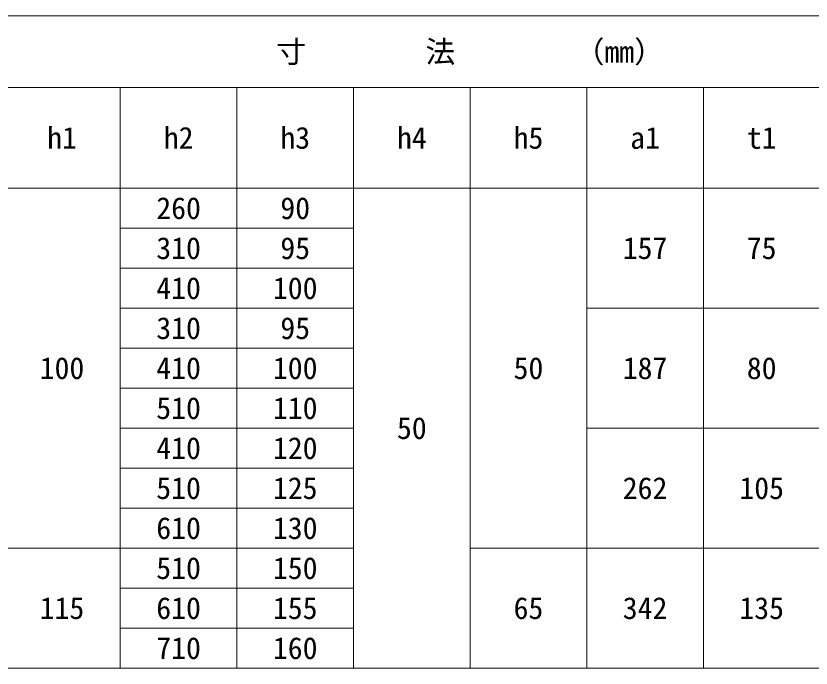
# Model space of a CAD drawing. Units: millimetres at full size; details may follow other scales. Extents: x -5959 to -1759, y 1019 to 6959.
# Drawn here: x -4345 to -3320, y 3546 to 4386 of the extents above; entities that cross this region are included whole.
import ezdxf
from ezdxf.enums import TextEntityAlignment as Align

# ---------------------------------------------------------------- set-up
doc = ezdxf.new("R2010")
doc.units = ezdxf.units.MM
doc.header["$LTSCALE"] = 10
doc.layers.add('0_2', color=7, linetype='Continuous', lineweight=13)
doc.styles.add('ＭＳ ゴシック', font='')
doc.styles.get('ＭＳ ゴシック').set_extended_font_data('MS Gothic')

msp = doc.modelspace()

# ---------------------------------------------------------------- linework, layer by layer
at = {"layer": '0_2', "lineweight": 20}
for p, q in [((-5262.76, 4386.47), (-2255.92, 4386.47)), ((-4962.2, 4294.15), (-2556.62, 4294.15)), ((-4210.45, 4294.15), (-4210.45, 3545.5)), ((-4060.11, 4294.15), (-4060.11, 3545.5)), ((-3909.76, 4294.15), (-3909.76, 3545.5)), ((-3759.41, 4294.15), (-3759.41, 3545.5)), ((-3609.06, 4294.15), (-3609.06, 3545.5)), ((-3458.71, 4294.15), (-3458.71, 3545.5)), ((-5262.76, 4164.37), (-2255.92, 4164.37)), ((-4210.45, 4112.8), (-3909.76, 4112.8)), ((-4210.45, 4061.23), (-3909.76, 4061.23)), ((-4210.45, 4009.66), (-3909.76, 4009.66)), ((-3609.06, 4009.66), (-2706.97, 4009.66)), ((-4210.45, 3958.08), (-3909.76, 3958.08)), ((-4210.45, 3906.51), (-3909.76, 3906.51)), ((-4210.45, 3854.94), (-3909.76, 3854.94)), ((-3609.06, 3854.94), (-2706.97, 3854.94)), ((-4210.45, 3803.37), (-3909.76, 3803.37)), ((-4210.45, 3751.79), (-3909.76, 3751.79)), ((-5262.76, 3700.22), (-3909.76, 3700.22)), ((-3759.41, 3700.22), (-2706.97, 3700.22)), ((-4210.45, 3648.65), (-3909.76, 3648.65)), ((-4210.45, 3597.08), (-3909.76, 3597.08)), ((-5262.76, 3545.5), (-2255.92, 3545.5))]:
    msp.add_line(p, q, dxfattribs=at)

# ---------------------------------------------------------------- texts
at = {"layer": '0_2', "style": 'ＭＳ ゴシック'}
for s, p in [('寸\u3000\u3000\u3000\u3000法\u3000\u3000\u3000\u3000（mm）', (-3759.41, 4340.31)), ('h1', (-4285.63, 4229.26)), ('h2', (-4135.28, 4229.26)), ('h3', (-3984.93, 4229.26)), ('h4', (-3834.58, 4229.26)), ('h5', (-3684.23, 4229.26)), ('a1', (-3533.89, 4229.26)), ('t1', (-3383.54, 4229.26)), ('260', (-4135.28, 4138.59)), ('90', (-3984.93, 4138.59)), ('310', (-4135.28, 4087.01)), ('95', (-3984.93, 4087.01)), ('157', (-3533.89, 4087.01)), ('75', (-3383.54, 4087.01)), ('410', (-4135.28, 4035.44)), ('100', (-3984.93, 4035.44)), ('310', (-4135.28, 3983.87)), ('95', (-3984.93, 3983.87)), ('100', (-4285.63, 3932.3)), ('410', (-4135.28, 3932.3)), ('100', (-3984.93, 3932.3)), ('50', (-3684.23, 3932.3)), ('187', (-3533.89, 3932.3)), ('80', (-3383.54, 3932.3)), ('510', (-4135.28, 3880.72)), ('110', (-3984.93, 3880.72)), ('50', (-3834.58, 3854.94)), ('410', (-4135.28, 3829.15)), ('120', (-3984.93, 3829.15)), ('510', (-4135.28, 3777.58)), ('125', (-3984.93, 3777.58)), ('262', (-3533.89, 3777.58)), ('105', (-3383.54, 3777.58)), ('610', (-4135.28, 3726.01)), ('130', (-3984.93, 3726.01)), ('510', (-4135.28, 3674.44)), ('150', (-3984.93, 3674.44)), ('115', (-4285.63, 3622.86)), ('610', (-4135.28, 3622.86)), ('155', (-3984.93, 3622.86)), ('65', (-3684.23, 3622.86)), ('342', (-3533.89, 3622.86)), ('135', (-3383.54, 3622.86)), ('710', (-4135.28, 3571.29)), ('160', (-3984.93, 3571.29))]:
    msp.add_text(s, height=28.2, dxfattribs=at).set_placement(p, align=Align.MIDDLE_CENTER)

doc.saveas('drawing.dxf')
